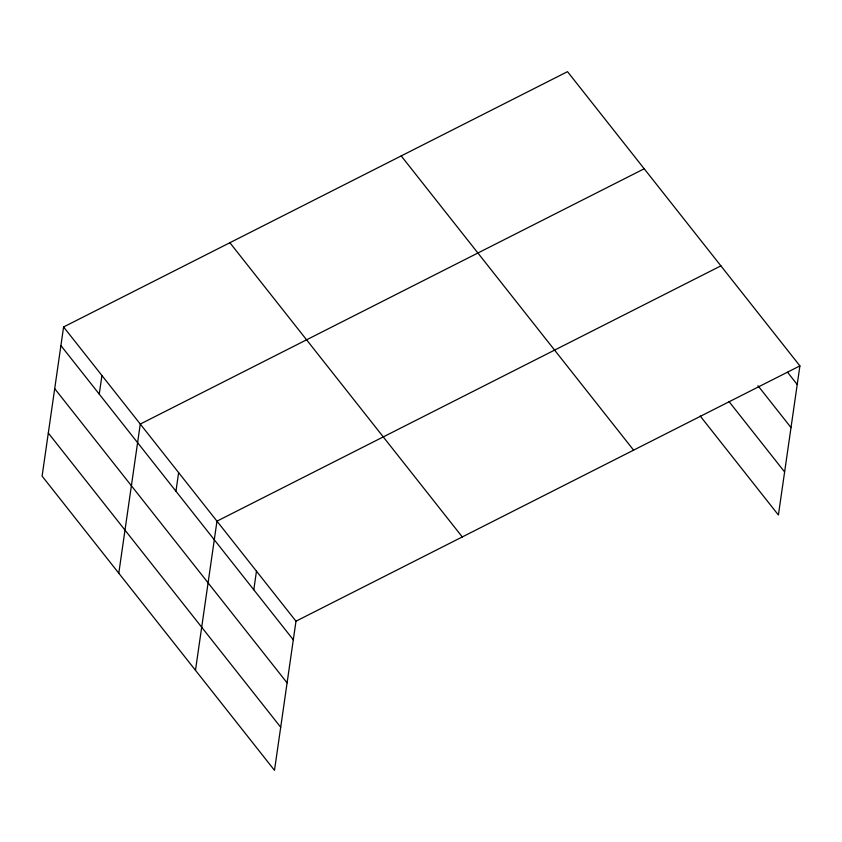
<?xml version="1.0" encoding="UTF-8"?>
<svg xmlns="http://www.w3.org/2000/svg" width="842" height="842" viewBox="0 0 842 842"><rect width="100%" height="100%" fill="white"/><g stroke="black" fill="none" stroke-linecap="round" stroke-linejoin="round"><path stroke-width="1.26" d="M63.592 326.97L42.1 476.109L274.492 770.335L295.984 621.196L63.592 326.97L567.508 71.665L799.9 365.891L778.408 515.03L700.197 416.011M99.251 394.119L101.935 375.521M118.785 573.202L140.277 424.063L644.193 168.768M175.946 491.223L178.63 472.615M195.481 670.295L216.973 521.156L720.889 265.861M253.8 589.789L256.473 571.181M295.984 621.196L799.9 365.891M787.544 372.248L797.216 384.499M757.958 385.72L791.017 427.578M728.983 401.518L784.618 471.952M401.213 155.917L633.605 450.144M229.887 242.717L462.279 536.943M60.908 345.578L293.3 639.804M54.698 388.646L287.101 682.873M48.31 433.03L280.702 727.256"/></g></svg>
